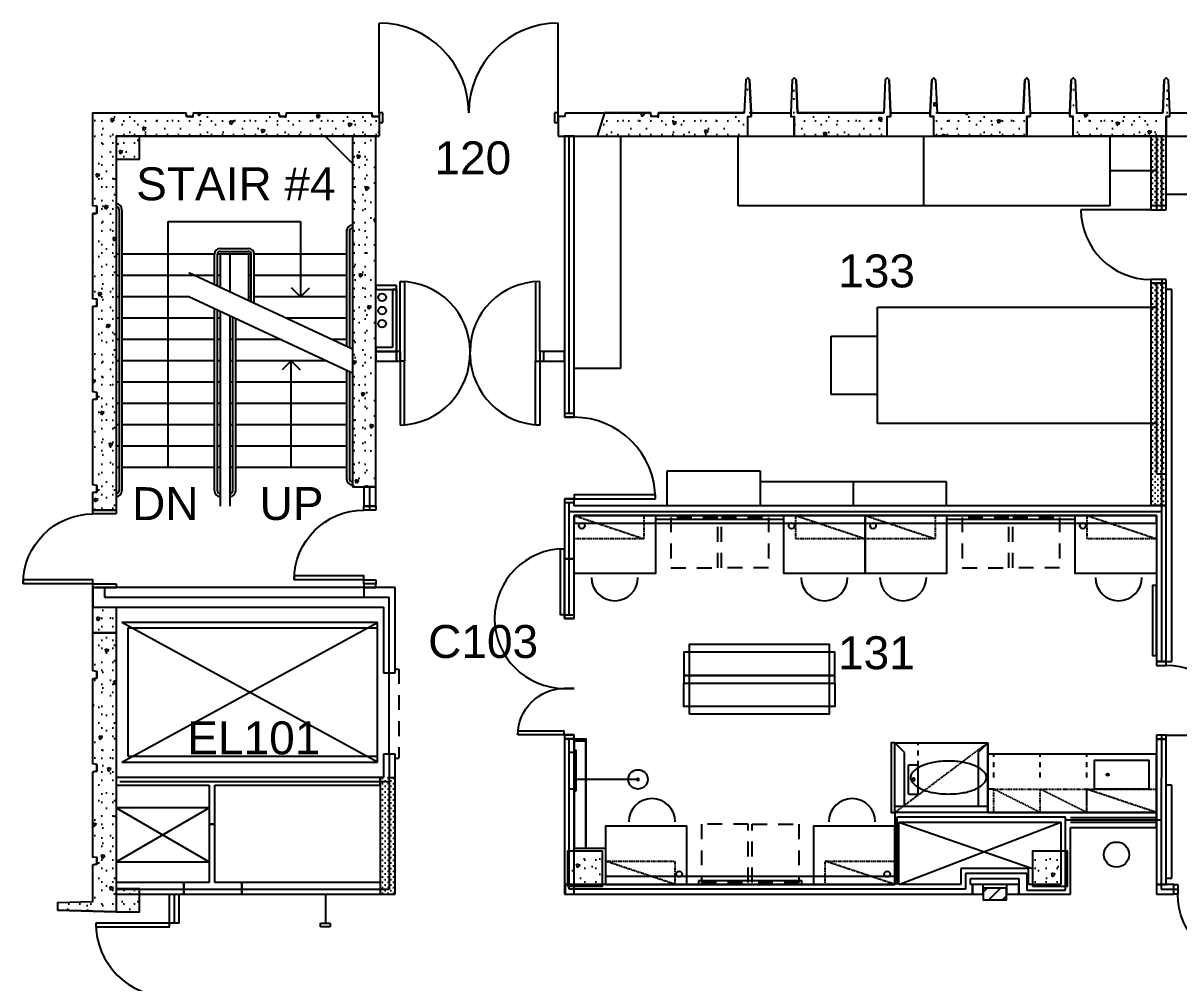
# Model space of a CAD drawing. Header units: inches. Extents: x 266 to 2008, y 299 to 1857.
# Drawn here: x 266 to 862, y 784 to 1279 of the extents above; entities that cross this region are included whole.
import ezdxf

# ---------------------------------------------------------------- set-up
doc = ezdxf.new("R2010")
doc.units = ezdxf.units.IN
doc.header["$MEASUREMENT"] = 0
for name, pattern in [('DASHED2', [13.44, 7.68, -5.76]), ('HIDDEN', [5.333333, 2.666667, -2.666667]), ('PHY_LVL-1$0$CENTER', [1, 0.625, -0.125, 0.125, -0.125]), ('PHY_LVL-1$0$CENTER2', [0.5625, 0.375, -0.0625, 0.0625, -0.0625]), ('PHY_LVL-1$0$CENTER3', [0.28125, 0.1875, -0.03125, 0.03125, -0.03125]), ('PHY_LVL-1$0$PHANTOM2', [0.625, 0.3125, -0.0625, 0.0625, -0.0625, 0.0625, -0.0625]), ('PHY_LVL-1$0$PHANTOM3', [0.31225, 0.156, -0.03125, 0.03125, -0.03125, 0.03125, -0.03125])]:
    doc.linetypes.add(name, pattern=pattern)
for name, color, linetype in [('A-DOOR', 4, 'Continuous'), ('A-EQPM', 4, 'Continuous'), ('A-FLOR-HRAL', 4, 'Continuous'), ('A-FLOR-STRS', 4, 'Continuous'), ('A-PFLR-NOTE', 3, 'Continuous'), ('A-ROOF-OTLN', 6, 'Continuous'), ('A-WALL', 5, 'Continuous'), ('A-WALL-JAMB', 6, 'Continuous'), ('A-WALL-NEW', 7, 'Continuous'), ('A-WALL-PATT', 1, 'Continuous'), ('S-COLS', 6, 'Continuous')]:
    doc.layers.add(name, color=color, linetype=linetype)
doc.styles.get("Standard").update_dxf_attribs({"font": 'ARIAL.TTF'})
doc.linetypes.add('1 HR RATED', pattern='A,0,[2,PS-11.Shx,S=0.091429,R=0,X=0,Y=0],-14.4,0', length=14.4)
doc.linetypes.add('2 HR RATED', pattern='A,0,[1,PS-11.Shx,S=0.091429,R=0,X=0,Y=0],-14.4,0', length=14.4)
pattern_1 = [(45, (0, 0), (-20.8303, 20.8303), [1.84252, -15.16535]), (45, (-4.402, 16.428), (-20.8303, 20.8303), [1.84252, -15.16535]), (105, (0, 0), (28.4547, 7.6244), [1.84252, -15.16535]), (105, (12.026, 12.026), (28.4547, 7.6244), [1.84252, -15.16535]), (165, (1.303, 1.303), (7.6244, 28.4547), [1.84252, -15.16535]), (165, (13.33, 13.33), (7.6244, 28.4547), [1.84252, -15.16535]), (45, (-2.0044, 2.0044), (-4.008794, 4.008794), [0, -5.669291, 0, -8.503937]), (90, (-3e-16, 4.009), (-5.669291, 0), [0, -4.251969, 0, -7.086614])]
pattern_2 = [(45, (0, 0), (-1.4142136, 1.4142136), [0, -2])]

# ---------------------------------------------------------------- blocks, each defined once
blk = doc.blocks.new('D1 Metal_34')
at = {"color": 0, "linetype": 'ByBlock'}
for p, q in [((-18, 0), (-18, -5)), ((-18, -5), (-18, 0)), ((18, 0), (18, -5)), ((18, -5), (18, 0)), ((18, 0), (54, 0))]:
    blk.add_line(p, q, dxfattribs=at)
blk.add_arc((18, 0), 36, 0, 180, dxfattribs=at)
blk = doc.blocks.new('D1 Metal_74')
at = {"color": 0, "linetype": 'ByBlock'}
for p, q in [((12, 0), (12, 24)), ((-12, 0), (-12, -5)), ((-12, -5), (-12, 0)), ((12, 0), (12, -5)), ((12, -5), (12, 0))]:
    blk.add_line(p, q, dxfattribs=at)
blk.add_arc((12, 0), 24, 90, 180, dxfattribs=at)
blk = doc.blocks.new('D1 Metal_35')
at = {"color": 0, "linetype": 'ByBlock'}
for p, q in [((18, 0), (18, 36)), ((-18, 0), (-20, 0)), ((-20, 0), (-20, -5)), ((-18, -5), (-18, 0)), ((20, 0), (18, 0)), ((18, 0), (18, -5)), ((20, -5), (20, 0)), ((-20, -5), (-18, -5)), ((18, -5), (20, -5))]:
    blk.add_line(p, q, dxfattribs=at)
blk.add_arc((18, 0), 36, 90, 180, dxfattribs=at)
blk = doc.blocks.new('D1 Metal_76')
at = {"color": 0, "linetype": 'ByBlock'}
for p, q in [((18, 0), (18, 36)), ((-18, 0), (-20, 0)), ((-20, 0), (-20, -12)), ((-18, -12), (-18, 0)), ((20, 0), (18, 0)), ((18, 0), (18, -12)), ((20, -12), (20, 0)), ((-20, -12), (-18, -12)), ((18, -12), (20, -12))]:
    blk.add_line(p, q, dxfattribs=at)
blk.add_arc((18, 0), 36, 90, 180, dxfattribs=at)
blk = doc.blocks.new('D1 Metal_116')
at = {"color": 0, "linetype": 'ByBlock'}
for p, q in [((18, -5.875), (18, 30.125)), ((-18, -5.875), (-20, -5.875)), ((-20, -5.875), (-20, -12)), ((-18, -12), (-18, -5.875)), ((20, -5.875), (18, -5.875)), ((18, -5.875), (18, -12)), ((20, -12), (20, -5.875)), ((-20, -12), (-18, -12)), ((18, -12), (20, -12))]:
    blk.add_line(p, q, dxfattribs=at)
blk.add_arc((18, -5.875), 36, 90, 180, dxfattribs=at)
blk = doc.blocks.new('D1 Metal_21')
at = {"color": 0, "linetype": 'ByBlock'}
for p, q in [((-18, 0), (-20, 0)), ((-20, 0), (-20, -5)), ((-18, -5), (-18, 0)), ((20, 0), (18, 0)), ((18, 0), (18, -5)), ((18, 0), (54, 0)), ((20, -5), (20, 0)), ((-20, -5), (-18, -5)), ((18, -5), (20, -5))]:
    blk.add_line(p, q, dxfattribs=at)
blk.add_arc((18, 0), 36, 0, 180, dxfattribs=at)
blk = doc.blocks.new('D2 Metal_222')
at = {"color": 0, "linetype": 'ByBlock'}
for p, q in [((-46.25, 0), (-46.25, 46.25)), ((46.25, 0), (46.25, 46.25))]:
    blk.add_line(p, q, dxfattribs=at)
for centre, start, end in [((-46.25, 0), 0, 90), ((46.25, 0), 90, 180)]:
    blk.add_arc(centre, 46.25, start, end, dxfattribs=at)
blk = doc.blocks.new('D2 Metal_50')
at = {"color": 0, "linetype": 'ByBlock'}
for p, q in [((-38, 0), (-38, 38)), ((38, 0), (38, 38))]:
    blk.add_line(p, q, dxfattribs=at)
for centre, start, end in [((-38, 0), 0, 90), ((38, 0), 90, 180)]:
    blk.add_arc(centre, 38, start, end, dxfattribs=at)
blk = doc.blocks.new('D1 Metal_111')
at = {"color": 0, "linetype": 'ByBlock'}
for p, q in [((18, 0), (18, 36)), ((-18, 0), (-20, 0)), ((-20, 0), (-20, -8)), ((-18, -8), (-18, 0)), ((20, 0), (18, 0)), ((18, 0), (18, -8)), ((20, -8), (20, 0)), ((-20, -8), (-18, -8)), ((18, -8), (20, -8))]:
    blk.add_line(p, q, dxfattribs=at)
blk.add_arc((18, 0), 36, 90, 180, dxfattribs=at)
blk = doc.blocks.new('D1 Metal_75')
at = {"color": 0, "linetype": 'ByBlock'}
for p, q in [((21, 0), (21, 42)), ((-21, 0), (-23, 0)), ((-23, 0), (-23, -5)), ((-21, -5), (-21, 0)), ((23, 0), (21, 0)), ((21, 0), (21, -5)), ((23, -5), (23, 0)), ((-23, -5), (-21, -5)), ((21, -5), (23, -5))]:
    blk.add_line(p, q, dxfattribs=at)
blk.add_arc((21, 0), 42, 90, 180, dxfattribs=at)
blk = doc.blocks.new('D2 Metal_335')
at = {"color": 0, "linetype": 'ByBlock'}
for p, q in [((-36, 0), (-36, 36)), ((36, 0), (36, 36)), ((-36, 0), (-38, 0)), ((-38, 0), (-38, -5)), ((-36, -5), (-36, 0)), ((38, 0), (36, 0)), ((36, 0), (36, -5)), ((38, -5), (38, 0)), ((-38, -5), (-36, -5)), ((36, -5), (38, -5))]:
    blk.add_line(p, q, dxfattribs=at)
for centre, start, end in [((-36, 0), 0, 90), ((36, 0), 90, 180)]:
    blk.add_arc(centre, 36, start, end, dxfattribs=at)

msp = doc.modelspace()

# ---------------------------------------------------------------- hatches: boundary and pattern name
at = {"layer": 'A-WALL'}
h = msp.add_hatch(dxfattribs=at)
h.set_pattern_fill('45_', color=256, style=0, pattern_type=2)
h.set_pattern_definition(pattern_2)
h.paths.add_polyline_path([(847.59, 1184.78), (855.59, 1184.78), (855.59, 1220.78), (847.59, 1220.78)], flags=0)
at = {"layer": 'A-WALL-PATT'}
h = msp.add_hatch(dxfattribs=at)
h.set_pattern_fill('LIGHTWEIGHT_CONCRETE', color=256, style=0, pattern_type=2)
h.set_pattern_definition(pattern_1)
h.paths.add_polyline_path([(639.59, 1220.78), (639.59, 1230.78), (641.34, 1230.78), (641.34, 1232.78), (640.59, 1249.78), (639.59, 1250.78), (638.59, 1249.78), (637.84, 1232.78), (593.59, 1232.78), (593.34, 1230.78), (589.84, 1230.78), (589.59, 1232.78), (565.63, 1232.78), (561.94, 1220.78)])
h = msp.add_hatch(dxfattribs=at)
h.set_pattern_fill('LIGHTWEIGHT_CONCRETE', color=256, style=0, pattern_type=2)
h.set_pattern_definition(pattern_1)
h.paths.add_polyline_path([(711.59, 1220.78), (711.59, 1230.78), (713.34, 1230.78), (713.34, 1232.78), (712.59, 1249.78), (711.59, 1250.78), (710.59, 1249.78), (709.84, 1232.78), (665.34, 1232.78), (664.59, 1249.78), (663.59, 1250.78), (662.59, 1249.78), (661.84, 1232.78), (661.84, 1230.78), (663.59, 1230.78), (663.59, 1220.78)])
h = msp.add_hatch(dxfattribs=at)
h.set_pattern_fill('LIGHTWEIGHT_CONCRETE', color=256, style=0, pattern_type=2)
h.set_pattern_definition(pattern_1)
h.paths.add_polyline_path([(781.84, 1232.78), (782.59, 1249.78), (783.59, 1250.78), (784.59, 1249.78), (785.34, 1232.78), (785.34, 1230.78), (783.59, 1230.78), (783.59, 1220.78), (735.59, 1220.78), (735.59, 1230.78), (733.84, 1230.78), (733.84, 1232.78), (734.59, 1249.78), (735.59, 1250.78), (736.59, 1249.78), (737.34, 1232.78)])
h = msp.add_hatch(dxfattribs=at)
h.set_pattern_fill('LIGHTWEIGHT_CONCRETE', color=256, style=0, pattern_type=2)
h.set_pattern_definition(pattern_1)
h.paths.add_polyline_path([(853.84, 1232.78), (854.59, 1249.78), (855.59, 1250.78), (856.59, 1249.78), (857.34, 1232.78), (857.34, 1230.78), (855.59, 1230.78), (855.59, 1220.78), (807.59, 1220.78), (807.59, 1230.78), (805.84, 1230.78), (805.84, 1232.78), (806.59, 1249.78), (807.59, 1250.78), (808.59, 1249.78), (809.34, 1232.78)])
h = msp.add_hatch(dxfattribs=at)
h.set_pattern_fill('LIGHTWEIGHT_CONCRETE', color=256, style=0, pattern_type=2)
h.set_pattern_definition(pattern_1)
h.paths.add_polyline_path([(449.34, 1220.78), (313.59, 1220.78), (313.59, 1027.78), (301.59, 1027.78), (301.59, 1036.78), (303.59, 1037.03), (303.59, 1040.53), (301.59, 1040.78), (301.59, 1084.78), (303.59, 1085.03), (303.59, 1088.53), (301.59, 1088.78), (301.59, 1132.78), (303.59, 1133.03), (303.59, 1136.53), (301.59, 1136.78), (301.59, 1180.78), (303.59, 1181.03), (303.59, 1184.53), (301.59, 1184.78), (301.59, 1232.78), (349.59, 1232.78), (349.84, 1230.78), (353.34, 1230.78), (353.59, 1232.78), (397.59, 1232.78), (397.84, 1230.78), (401.34, 1230.78), (401.59, 1232.78), (445.59, 1232.78), (445.84, 1230.78), (449.34, 1230.78)])
h = msp.add_hatch(dxfattribs=at)
h.set_pattern_fill('LIGHTWEIGHT_CONCRETE', color=256, style=0, pattern_type=2)
h.set_pattern_definition(pattern_1)
h.paths.add_polyline_path([(313.59, 1208.78), (325.59, 1208.78), (325.59, 1220.78), (313.59, 1220.78)], flags=0)
h = msp.add_hatch(dxfattribs=at)
h.set_pattern_fill('LIGHTWEIGHT_CONCRETE', color=256, style=0, pattern_type=2)
h.set_pattern_definition(pattern_1)
h.paths.add_polyline_path([(447.59, 1039.78), (447.59, 1220.78), (435.59, 1220.78), (435.59, 1039.78)], flags=0)
h = msp.add_hatch(dxfattribs=at)
h.set_pattern_fill('45_', color=256, style=0, pattern_type=2)
h.set_pattern_definition(pattern_2)
h.paths.add_polyline_path([(847.59, 1030.26), (855.59, 1030.26), (855.59, 1144.78), (847.59, 1144.78)], flags=0)
h = msp.add_hatch(dxfattribs=at)
h.set_pattern_fill('LIGHTWEIGHT_CONCRETE', color=256, style=0, pattern_type=2)
h.set_pattern_definition(pattern_1)
edge = h.paths.add_edge_path()
edge.add_line((313.59, 964.51), (301.78, 964.51))
edge.add_arc((301.78, 976.51), 12, 269.10232, 270, ccw=False)
edge.add_line((301.59, 964.52), (301.59, 977.78))
edge.add_line((301.59, 977.78), (313.59, 977.78))
edge.add_line((313.59, 977.78), (313.59, 964.51))
h = msp.add_hatch(dxfattribs=at)
h.set_pattern_fill('LIGHTWEIGHT_CONCRETE', color=256, style=0, pattern_type=2)
h.set_pattern_definition(pattern_1)
edge = h.paths.add_edge_path()
edge.add_line((301.59, 892.78), (303.59, 893.03))
edge.add_line((303.59, 893.03), (303.59, 896.53))
edge.add_line((303.59, 896.53), (301.59, 896.78))
edge.add_line((301.59, 896.78), (301.59, 940.78))
edge.add_line((301.59, 940.78), (303.59, 941.03))
edge.add_line((303.59, 941.03), (303.59, 944.53))
edge.add_line((303.59, 944.53), (301.59, 944.78))
edge.add_line((301.59, 944.78), (301.59, 964.52))
edge.add_arc((301.78, 976.51), 12, 269.10232, 270)
edge.add_line((301.78, 964.51), (313.59, 964.51))
edge.add_line((313.59, 964.51), (313.59, 820.44))
edge.add_line((313.59, 820.44), (283.59, 821.28))
edge.add_line((283.59, 821.28), (283.59, 825.28))
edge.add_line((283.59, 825.28), (301.59, 825.78))
edge.add_line((301.59, 825.78), (301.59, 844.78))
edge.add_line((301.59, 844.78), (303.59, 845.03))
edge.add_line((303.59, 845.03), (303.59, 848.53))
edge.add_line((303.59, 848.53), (301.59, 848.78))
edge.add_line((301.59, 848.78), (301.59, 892.78))
h = msp.add_hatch(dxfattribs=at)
h.set_pattern_fill('45_', color=256, style=0, pattern_type=2)
h.set_pattern_definition(pattern_2)
h.paths.add_polyline_path([(449.84, 889.78), (457.59, 889.78), (449.84, 882.85)], flags=0)
h = msp.add_hatch(dxfattribs=at)
h.set_pattern_fill('45_', color=256, style=0, pattern_type=2)
h.set_pattern_definition(pattern_2)
h.paths.add_polyline_path([(449.84, 889.78), (449.84, 835.65), (457.59, 829.65), (457.59, 889.78)], flags=0)
h = msp.add_hatch(dxfattribs=at)
h.set_pattern_fill('LIGHTWEIGHT_CONCRETE', color=256, style=0, pattern_type=2)
h.set_pattern_definition(pattern_1)
h.paths.add_polyline_path([(546.59, 833.78), (564.59, 833.78), (564.59, 851.78), (546.59, 851.78)], flags=0)
h = msp.add_hatch(dxfattribs=at)
h.set_pattern_fill('LIGHTWEIGHT_CONCRETE', color=256, style=0, pattern_type=2)
h.set_pattern_definition(pattern_1)
h.paths.add_polyline_path([(786.59, 833.78), (804.59, 833.78), (804.59, 851.78), (786.59, 851.78)], flags=0)
h = msp.add_hatch(dxfattribs=at)
h.set_pattern_fill('45_', color=256, style=0, pattern_type=2)
h.set_pattern_definition(pattern_2)
h.paths.add_polyline_path([(449.84, 835.65), (457.59, 829.65), (449.84, 829.65)], flags=0)
h = msp.add_hatch(dxfattribs=at)
h.set_pattern_fill('LIGHTWEIGHT_CONCRETE', color=256, style=0, pattern_type=2)
h.set_pattern_definition(pattern_1)
h.paths.add_polyline_path([(313.59, 820.44), (325.59, 820.44), (325.59, 832.44), (313.59, 832.44)], flags=0)
h = msp.add_hatch(dxfattribs=at)
h.set_pattern_fill('COMMON_BRICK', color=256, style=0, pattern_type=2)
h.set_pattern_definition([(45, (0, 0), (-3.474288, 3.474288), [])])
h.paths.add_polyline_path([(761.19, 832.65), (761.19, 826.65), (773.19, 826.65), (773.19, 832.65)])

# ---------------------------------------------------------------- linework, layer by layer
at = {"linetype": 'Continuous'}
for p, q in [((448.58, 897.78), (316.59, 969.78)), ((316.59, 897.78), (448.58, 969.78))]:
    msp.add_line(p, q, dxfattribs=at)
at = {"layer": 'A-DOOR', "linetype": 'Continuous'}
for p, q in [((460.28, 1109.65), (460.28, 1071.65)), ((532.28, 1109.65), (532.28, 1071.65))]:
    msp.add_line(p, q, dxfattribs=at)
for points in [[(460.28, 1145.65), (462.53, 1145.58), (462.53, 1104.7), (460.53, 1104.65)], [(532.28, 1145.65), (530.02, 1145.58), (530.02, 1104.7), (532.02, 1104.65)], [(460.28, 1071.65), (462.53, 1071.71), (462.53, 1104.61), (460.53, 1104.65)], [(532.28, 1071.65), (530.02, 1071.71), (530.02, 1104.61), (532.02, 1104.65)], [(591.96, 1033.65), (591.92, 1035.65), (549.96, 1035.65), (549.96, 1033.65)], [(544.96, 973.78), (542.96, 973.78), (542.96, 1007.78), (544.96, 1007.78)], [(301.53, 989.78), (301.53, 991.78), (265.59, 991.78), (265.59, 989.78)], [(441.41, 991.78), (441.41, 993.78), (405.46, 993.78), (405.46, 991.78)], [(544.91, 911.78), (544.91, 913.78), (520.96, 913.78), (520.96, 911.78)], [(303.09, 814.72), (303.09, 812.72), (341.09, 812.72), (341.09, 814.72)]]:
    msp.add_lwpolyline(points, dxfattribs=at)
for centre, start, end in [((459.28, 1108.65), 271.54816, 1.54816), ((533.28, 1108.65), 181.54816, 268.45184)]:
    msp.add_arc(centre, 37.01, start, end, dxfattribs=at)
at = {"layer": 'A-EQPM', "linetype": 'Continuous'}
for p, q in [((573.96, 1220.78), (573.96, 1100.78)), ((634.59, 1184.78), (634.59, 1220.78)), ((730.59, 1184.78), (730.59, 1220.78)), ((826.59, 1220.78), (826.59, 1184.78)), ((850.59, 1202.78), (826.59, 1202.78)), ((855.59, 1190.78), (1095.59, 1190.78)), ((826.59, 1184.78), (634.59, 1184.78)), ((858.59, 1141.65), (855.59, 1141.65)), ((858.59, 949.65), (858.59, 1141.65)), ((706.59, 1072.43), (706.59, 1132.43)), ((706.59, 1132.43), (850.59, 1132.43)), ((682.59, 1087.43), (682.59, 1117.43)), ((682.59, 1117.43), (706.59, 1117.43)), ((573.96, 1100.78), (549.96, 1100.78)), ((706.59, 1087.43), (682.59, 1087.43)), ((850.59, 1072.43), (706.59, 1072.43)), ((598.03, 1030.01), (598.03, 1048.01)), ((598.03, 1048.01), (646.03, 1048.01)), ((646.03, 1048.01), (646.03, 1030.01)), ((646.03, 1042.52), (742.03, 1042.52)), ((694.03, 1042.52), (694.03, 1030.01)), ((742.03, 1042.52), (742.03, 1030.01)), ((550.07, 1021.01), (850.59, 1021.01)), ((448.58, 969.78), (316.59, 969.78)), ((448.58, 966.78), (319.59, 966.78)), ((319.59, 966.78), (319.59, 900.78)), ((448.58, 897.78), (448.58, 969.78)), ((855.59, 949.65), (858.59, 949.65)), ((549.96, 908.57), (549.96, 853.4)), ((555.96, 908.57), (549.96, 908.57)), ((555.96, 853.4), (555.96, 908.57)), ((715.59, 907.78), (739.59, 907.78)), ((720.59, 902.78), (715.59, 907.78)), ((715.59, 871.78), (715.59, 907.78)), ((739.59, 907.78), (763.59, 907.78)), ((763.59, 907.78), (758.59, 902.78)), ((763.59, 907.78), (763.59, 871.78)), ((763.59, 871.78), (763.59, 907.78)), ((720.59, 874.78), (720.59, 902.78)), ((758.59, 902.78), (758.59, 874.78)), ((316.59, 897.78), (448.58, 897.78)), ((319.59, 900.78), (448.58, 900.78)), ((722.59, 896.28), (727.59, 896.28)), ((722.59, 881.28), (722.59, 896.28)), ((727.59, 881.28), (727.59, 896.28)), ((582.96, 888.83), (549.96, 888.83)), ((766.59, 883.78), (763.59, 883.78)), ((858.59, 885.88), (855.59, 885.88)), ((858.59, 837.88), (858.59, 885.88)), ((722.59, 881.28), (727.59, 881.28)), ((739.59, 874.78), (715.59, 874.78)), ((763.59, 874.78), (739.59, 874.78)), ((549.96, 853.4), (555.96, 853.4)), ((715.59, 838.65), (566.21, 838.65)), ((566.21, 838.65), (566.21, 834.65)), ((715.59, 834.65), (715.59, 838.65)), ((855.59, 837.88), (858.59, 837.88)), ((566.21, 834.65), (715.59, 834.65))]:
    msp.add_line(p, q, dxfattribs=at)
at = {"layer": 'A-EQPM', "linetype": 'PHY_LVL-1$0$CENTER2'}
for p, q in [((549.96, 1025.01), (585.96, 1013.01)), ((664.28, 1025.01), (700.28, 1013.01)), ((700.28, 1025.01), (736.28, 1013.01)), ((814.59, 1025.01), (850.59, 1013.01)), ((850.59, 871.78), (814.59, 883.78)), ((602.21, 834.65), (566.21, 846.65)), ((715.59, 834.65), (679.59, 846.65))]:
    msp.add_line(p, q, dxfattribs=at)
at = {"layer": 'A-EQPM', "linetype": 'PHY_LVL-1$0$PHANTOM2'}
for p, q in [((585.96, 1025.01), (585.96, 1013.01)), ((664.28, 1025.01), (664.28, 1013.01)), ((700.28, 1025.01), (700.28, 1013.01)), ((700.28, 1025.01), (700.28, 1013.01)), ((736.28, 1025.01), (736.28, 1013.01)), ((814.59, 1025.01), (814.59, 1013.01)), ((585.96, 1013.01), (549.96, 1013.01)), ((700.28, 1013.01), (664.28, 1013.01)), ((736.28, 1013.01), (700.28, 1013.01)), ((850.59, 1013.01), (814.59, 1013.01)), ((814.59, 871.78), (814.59, 883.78)), ((814.59, 883.78), (850.59, 883.78)), ((566.21, 846.65), (602.21, 846.65)), ((602.21, 834.65), (602.21, 846.65)), ((679.59, 834.65), (679.59, 846.65)), ((679.59, 846.65), (715.59, 846.65))]:
    msp.add_line(p, q, dxfattribs=at)
at = {"layer": 'A-EQPM', "linetype": 'PHY_LVL-1$0$CENTER'}
msp.add_line((763.59, 907.78), (715.59, 871.78), dxfattribs=at)
at = {"layer": 'A-EQPM', "linetype": 'HIDDEN'}
for p, q in [((727.59, 895.78), (727.59, 907.78)), ((763.59, 895.78), (763.59, 907.78)), ((766.59, 889.78), (766.59, 901.78)), ((790.59, 889.78), (790.59, 901.78)), ((790.59, 889.78), (790.59, 901.78)), ((814.59, 889.78), (814.59, 901.78)), ((814.59, 889.78), (814.59, 901.78))]:
    msp.add_line(p, q, dxfattribs=at)
at = {"layer": 'A-EQPM', "linetype": 'PHY_LVL-1$0$CENTER3'}
for p, q in [((790.59, 871.78), (766.59, 883.78)), ((814.59, 871.78), (790.59, 883.78))]:
    msp.add_line(p, q, dxfattribs=at)
at = {"layer": 'A-EQPM', "linetype": 'PHY_LVL-1$0$PHANTOM3'}
for p, q in [((766.59, 871.78), (766.59, 883.78)), ((766.59, 883.78), (790.59, 883.78)), ((790.59, 871.78), (790.59, 883.78)), ((790.59, 871.78), (790.59, 883.78)), ((790.59, 883.78), (814.59, 883.78)), ((814.59, 871.78), (814.59, 883.78))]:
    msp.add_line(p, q, dxfattribs=at)
at = {"layer": 'A-EQPM', "linetype": 'Continuous'}
for points in [[(549.96, 1025.01), (591.96, 1025.01), (591.96, 995.01), (549.96, 995.01)], [(591.96, 1025.01), (591.96, 1023.13), (658.28, 1023.13), (658.28, 1025.01)], [(658.28, 1025.01), (700.28, 1025.01), (700.28, 995.01), (658.28, 995.01)], [(700.28, 1025.01), (742.28, 1025.01), (742.28, 995.01), (700.28, 995.01)], [(742.28, 1025.01), (742.28, 1023.13), (808.59, 1023.13), (808.59, 1025.01)], [(808.59, 1025.01), (850.59, 1025.01), (850.59, 995.01), (808.59, 995.01)], [(850.59, 952.81), (850.59, 988.81), (848.59, 988.81), (848.59, 952.81)], [(606.59, 942.52), (684.59, 942.52), (684.59, 954.52), (606.59, 954.52)], [(609.59, 922.52), (609.59, 958.52), (681.59, 958.52), (681.59, 922.52)], [(606.59, 938.52), (684.59, 938.52), (684.59, 942.52), (606.59, 942.52)], [(606.59, 938.52), (684.59, 938.52), (684.59, 926.52), (606.59, 926.52)], [(715.59, 871.78), (715.59, 907.78), (713.59, 907.78), (713.59, 871.78)], [(549.96, 883.83), (547.46, 883.83), (547.46, 902.83), (549.96, 902.83)], [(550.96, 882.83), (549.96, 882.83), (549.96, 903.83), (550.96, 903.83)], [(763.59, 871.78), (850.59, 871.78), (850.59, 901.78), (763.59, 901.78)], [(846.59, 883.78), (818.59, 883.78), (818.59, 898.78), (846.59, 898.78)], [(566.21, 834.65), (608.21, 834.65), (608.21, 864.65), (566.21, 864.65)], [(673.59, 834.65), (715.59, 834.65), (715.59, 864.65), (673.59, 864.65)], [(614.21, 836.53), (614.21, 834.65), (667.59, 834.65), (667.59, 836.53)]]:
    msp.add_lwpolyline(points, close=True, dxfattribs=at)
at = {"layer": 'A-EQPM', "linetype": 'DASHED2'}
for points in [[(624.12, 1024.01), (599.96, 1024.01), (599.96, 998.01), (624.12, 998.01)], [(626.12, 1024.01), (650.28, 1024.01), (650.28, 998.01), (626.12, 998.01)], [(774.43, 1024.01), (750.28, 1024.01), (750.28, 998.01), (774.43, 998.01)], [(776.43, 1024.01), (800.59, 1024.01), (800.59, 998.01), (776.43, 998.01)], [(639.9, 865.65), (615.74, 865.65), (615.74, 835.65), (639.9, 835.65)], [(641.9, 865.65), (666.06, 865.65), (666.06, 835.65), (641.9, 835.65)]]:
    msp.add_lwpolyline(points, close=True, dxfattribs=at)
at = {"layer": 'A-EQPM', "linetype": 'Continuous'}
msp.add_lwpolyline([(549.96, 909.78), (555.96, 909.78), (555.96, 853.4)], dxfattribs=at)
for points in [[(743.26, 898.26, 0.044472), (735.31, 897.55, 0.057938), (729.43, 895.78, 0.100127), (724.82, 892.56, 0.19293), (723.7, 889.78, 0.19293), (724.82, 887, 0.100127), (729.43, 883.78, 0.057938), (735.31, 882, 0.044472), (743.26, 881.29, 0.044472), (751.22, 882, 0.057938), (757.1, 883.78, 0.100127), (761.71, 887, 0.19293), (762.83, 889.78, 0.19293), (761.71, 892.56, 0.100127), (757.1, 895.78, 0.057938), (751.22, 897.55, 0.044472)], [(582.46, 888.83, 1), (583.46, 888.83, 1)], [(725.09, 888.03, 1), (725.09, 889.53, 1)], [(825.32, 890.65, -1), (825.32, 891.9, -1)]]:
    msp.add_lwpolyline(points, format="xyb", close=True, dxfattribs=at)
for centre, radius in [((553.96, 1019.68), 1.5), ((662.28, 1019.68), 1.5), ((704.28, 1019.68), 1.5), ((812.59, 1019.68), 1.5), ((582.96, 888.83), 5), ((829.96, 850.03), 6.5), ((604.21, 839.98), 1.5), ((711.59, 839.98), 1.5)]:
    msp.add_circle(centre, radius, dxfattribs=at)
for centre, start, end in [((570.96, 993.01), 180, 0), ((679.15, 993.01), 180, 0), ((719.86, 993.01), 180, 0), ((831.06, 993.01), 180, 0), ((590.19, 866.92), 0, 180), ((693.47, 866.92), 0, 180)]:
    msp.add_arc(centre, 12, start, end, dxfattribs=at)
at = {"layer": 'A-FLOR-HRAL', "linetype": 'Continuous'}
for p, q in [((315.1, 1182.78), (315.1, 1037.78)), ((316.6, 1182.78), (316.6, 1037.78)), ((432.58, 1171.78), (432.58, 1112.42)), ((434.08, 1171.78), (434.08, 1111.72)), ((364.34, 1144.24), (364.34, 1159.78)), ((365.84, 1143.54), (365.84, 1159.78)), ((367.34, 1162.78), (381.84, 1162.78)), ((367.34, 1161.28), (381.84, 1161.28)), ((383.34, 1135.38), (383.34, 1159.78)), ((384.84, 1134.68), (384.84, 1159.78)), ((364.34, 1037.78), (364.34, 1131.75)), ((365.84, 1037.78), (365.84, 1131.05)), ((373.84, 1037.78), (373.84, 1127.32)), ((375.34, 1037.78), (375.34, 1126.62)), ((432.58, 1099.93), (432.58, 1043.78)), ((434.08, 1099.23), (434.08, 1043.78))]:
    msp.add_line(p, q, dxfattribs=at)
for centre, radius, start, end in [((313.59, 1182.78), 3, 0, 90), ((313.59, 1182.78), 1.5, 0, 90), ((435.59, 1171.78), 3, 90, 180), ((435.59, 1171.78), 1.5, 90, 180), ((367.34, 1159.78), 3, 90, 180), ((367.34, 1159.78), 1.5, 90, 180), ((381.84, 1159.78), 3, 0, 90), ((381.84, 1159.78), 1.5, 0, 90), ((435.59, 1043.78), 3, 180, 270), ((435.59, 1043.78), 1.5, 180, 270), ((313.6, 1037.78), 3, 270, 0), ((313.6, 1037.78), 1.5, 270, 0), ((367.34, 1037.78), 3, 180, 270), ((367.34, 1037.78), 1.5, 180, 270), ((372.34, 1037.78), 3, 270, 0), ((372.34, 1037.78), 1.5, 270, 0)]:
    msp.add_arc(centre, radius, start, end, dxfattribs=at)
at = {"layer": 'A-FLOR-STRS', "linetype": 'Continuous'}
for p, q in [((315.1, 1159.78), (313.59, 1159.78)), ((364.34, 1159.78), (316.6, 1159.78)), ((383.34, 1159.78), (365.84, 1159.78)), ((367.34, 1159.78), (367.34, 1142.84)), ((372.34, 1159.78), (372.34, 1140.51)), ((381.84, 1159.78), (381.84, 1136.08)), ((432.58, 1159.78), (384.84, 1159.78)), ((315.1, 1148.78), (313.59, 1148.78)), ((364.34, 1148.78), (316.6, 1148.78)), ((351.09, 1150.41), (435.93, 1110.85)), ((367.34, 1148.78), (365.84, 1148.78)), ((383.34, 1148.78), (381.84, 1148.78)), ((432.58, 1148.78), (384.84, 1148.78)), ((315.1, 1137.78), (313.59, 1137.78)), ((351.41, 1137.78), (316.6, 1137.78)), ((351.09, 1137.93), (435.93, 1098.37)), ((383.34, 1137.78), (381.84, 1137.78)), ((432.58, 1137.78), (384.84, 1137.78)), ((367.34, 1130.35), (367.34, 1029.78)), ((372.34, 1128.02), (372.34, 1029.78)), ((315.1, 1126.78), (313.59, 1126.78)), ((364.34, 1126.78), (316.6, 1126.78)), ((367.34, 1126.78), (365.84, 1126.78)), ((432.58, 1126.78), (401.78, 1126.78)), ((315.1, 1115.78), (313.59, 1115.78)), ((364.34, 1115.78), (316.6, 1115.78)), ((367.34, 1115.78), (365.84, 1115.78)), ((373.84, 1115.78), (372.34, 1115.78)), ((398.59, 1115.78), (375.34, 1115.78)), ((432.58, 1115.78), (425.37, 1115.78)), ((315.1, 1104.78), (313.59, 1104.78)), ((364.34, 1104.78), (316.6, 1104.78)), ((367.34, 1104.78), (365.84, 1104.78)), ((373.84, 1104.78), (372.34, 1104.78)), ((422.18, 1104.78), (375.34, 1104.78)), ((315.1, 1093.78), (313.59, 1093.78)), ((364.34, 1093.78), (316.6, 1093.78)), ((367.34, 1093.78), (365.84, 1093.78)), ((373.84, 1093.78), (372.34, 1093.78)), ((432.58, 1093.78), (375.34, 1093.78)), ((315.1, 1082.78), (313.59, 1082.78)), ((364.34, 1082.78), (316.6, 1082.78)), ((367.34, 1082.78), (365.84, 1082.78)), ((373.84, 1082.78), (372.34, 1082.78)), ((432.58, 1082.78), (375.34, 1082.78)), ((315.1, 1071.78), (313.59, 1071.78)), ((364.34, 1071.78), (316.6, 1071.78)), ((367.34, 1071.78), (365.84, 1071.78)), ((373.84, 1071.78), (372.34, 1071.78)), ((432.58, 1071.78), (375.34, 1071.78)), ((315.1, 1060.78), (313.59, 1060.78)), ((364.34, 1060.78), (316.6, 1060.78)), ((367.34, 1060.78), (365.84, 1060.78)), ((373.84, 1060.78), (372.34, 1060.78)), ((432.58, 1060.78), (375.34, 1060.78)), ((315.1, 1049.78), (313.59, 1049.78)), ((364.34, 1049.78), (316.6, 1049.78)), ((367.34, 1049.78), (365.84, 1049.78)), ((373.84, 1049.78), (372.34, 1049.78)), ((432.58, 1049.78), (375.34, 1049.78))]:
    msp.add_line(p, q, dxfattribs=at)
at = {"layer": 'A-PFLR-NOTE'}
for p, q in [((340.47, 1176.61), (408.71, 1176.61)), ((340.47, 1049.78), (340.47, 1176.61)), ((408.71, 1176.61), (408.71, 1137.78)), ((408.71, 1137.78), (404.04, 1142.44)), ((408.71, 1137.78), (413.38, 1142.44)), ((403.96, 1104.78), (399.29, 1100.11)), ((403.96, 1049.78), (403.96, 1104.78)), ((403.96, 1104.78), (408.63, 1100.11))]:
    msp.add_line(p, q, dxfattribs=at)
at = {"layer": 'A-ROOF-OTLN', "linetype": 'DASHED2'}
for p, q in [((457.59, 945.78), (459.59, 945.78)), ((459.59, 945.78), (459.59, 899.78)), ((457.59, 899.78), (459.59, 899.78))]:
    msp.add_line(p, q, dxfattribs=at)
at = {"layer": 'A-WALL', "linetype": 'Continuous'}
for p, q in [((638.59, 1249.78), (637.84, 1232.78)), ((639.59, 1250.78), (638.59, 1249.78)), ((639.59, 1250.78), (640.59, 1249.78)), ((640.59, 1249.78), (641.34, 1232.78)), ((662.59, 1249.78), (661.84, 1232.78)), ((663.59, 1250.78), (662.59, 1249.78)), ((663.59, 1250.78), (664.59, 1249.78)), ((664.59, 1249.78), (665.34, 1232.78)), ((710.59, 1249.78), (709.84, 1232.78)), ((711.59, 1250.78), (710.59, 1249.78)), ((711.59, 1250.78), (712.59, 1249.78)), ((712.59, 1249.78), (713.34, 1232.78)), ((734.59, 1249.78), (733.84, 1232.78)), ((735.59, 1250.78), (734.59, 1249.78)), ((735.59, 1250.78), (736.59, 1249.78)), ((736.59, 1249.78), (737.34, 1232.78)), ((782.59, 1249.78), (781.84, 1232.78)), ((783.59, 1250.78), (782.59, 1249.78)), ((783.59, 1250.78), (784.59, 1249.78)), ((784.59, 1249.78), (785.34, 1232.78)), ((806.59, 1249.78), (805.84, 1232.78)), ((807.59, 1250.78), (806.59, 1249.78)), ((807.59, 1250.78), (808.59, 1249.78)), ((808.59, 1249.78), (809.34, 1232.78)), ((854.59, 1249.78), (853.84, 1232.78)), ((855.59, 1250.78), (854.59, 1249.78)), ((855.59, 1250.78), (856.59, 1249.78)), ((856.59, 1249.78), (857.34, 1232.78)), ((301.59, 1232.78), (349.59, 1232.78)), ((301.59, 1184.78), (301.59, 1232.78)), ((349.84, 1230.78), (349.59, 1232.78)), ((353.34, 1230.78), (349.84, 1230.78)), ((353.34, 1230.78), (353.59, 1232.78)), ((353.59, 1232.78), (397.59, 1232.78)), ((397.84, 1230.78), (397.59, 1232.78)), ((401.34, 1230.78), (397.84, 1230.78)), ((401.34, 1230.78), (401.59, 1232.78)), ((401.59, 1232.78), (445.59, 1232.78)), ((445.84, 1230.78), (445.59, 1232.78)), ((449.34, 1230.78), (445.84, 1230.78)), ((451.34, 1232.78), (449.34, 1232.78)), ((449.34, 1232.78), (449.34, 1227.78)), ((449.34, 1232.78), (449.34, 1227.78)), ((449.34, 1230.78), (449.34, 1220.78)), ((451.34, 1227.78), (451.34, 1232.78)), ((541.84, 1232.78), (539.84, 1232.78)), ((539.84, 1232.78), (539.84, 1227.78)), ((541.84, 1227.78), (541.84, 1232.78)), ((541.84, 1227.78), (541.84, 1232.78)), ((545.34, 1230.78), (541.84, 1230.78)), ((541.84, 1230.78), (541.84, 1220.78)), ((545.34, 1230.78), (545.59, 1232.78)), ((545.59, 1232.78), (589.59, 1232.78)), ((589.84, 1230.78), (589.59, 1232.78)), ((593.34, 1230.78), (589.84, 1230.78)), ((593.34, 1230.78), (593.59, 1232.78)), ((593.34, 1232.78), (637.84, 1232.78)), ((639.59, 1230.78), (641.34, 1230.78)), ((639.59, 1220.78), (639.59, 1230.78)), ((641.34, 1232.78), (641.34, 1230.78)), ((641.34, 1232.78), (661.84, 1232.78)), ((661.84, 1232.78), (661.84, 1230.78)), ((661.84, 1230.78), (663.59, 1230.78)), ((663.59, 1220.78), (663.59, 1230.78)), ((665.34, 1232.78), (709.84, 1232.78)), ((711.59, 1230.78), (713.34, 1230.78)), ((711.59, 1220.78), (711.59, 1230.78)), ((713.34, 1232.78), (713.34, 1230.78)), ((713.34, 1232.78), (733.84, 1232.78)), ((733.84, 1232.78), (733.84, 1230.78)), ((733.84, 1230.78), (735.59, 1230.78)), ((735.59, 1220.78), (735.59, 1230.78)), ((737.34, 1232.78), (781.84, 1232.78)), ((783.59, 1230.78), (785.34, 1230.78)), ((783.59, 1220.78), (783.59, 1230.78)), ((785.34, 1232.78), (785.34, 1230.78)), ((785.34, 1232.78), (805.84, 1232.78)), ((805.84, 1232.78), (805.84, 1230.78)), ((805.84, 1230.78), (807.59, 1230.78)), ((807.59, 1220.78), (807.59, 1230.78)), ((809.34, 1232.78), (853.84, 1232.78)), ((855.59, 1230.78), (857.34, 1230.78)), ((855.59, 1220.78), (855.59, 1230.78)), ((857.34, 1232.78), (857.34, 1230.78)), ((857.34, 1232.78), (877.84, 1232.78)), ((449.34, 1227.78), (451.34, 1227.78)), ((539.84, 1227.78), (541.84, 1227.78)), ((313.59, 1220.78), (449.34, 1220.78)), ((313.59, 1220.78), (313.59, 1027.78)), ((435.59, 1206.64), (421.45, 1220.78)), ((447.59, 1220.78), (435.59, 1220.78)), ((435.59, 1220.78), (435.59, 1039.78)), ((447.59, 1039.78), (447.59, 1220.78)), ((541.84, 1220.78), (639.59, 1220.78)), ((544.96, 1220.78), (544.96, 1075.65)), ((549.96, 1220.78), (544.96, 1220.78)), ((549.96, 1075.65), (549.96, 1220.78)), ((639.59, 1220.78), (663.59, 1220.78)), ((663.59, 1220.78), (711.59, 1220.78)), ((711.59, 1220.78), (735.59, 1220.78)), ((735.59, 1220.78), (783.59, 1220.78)), ((783.59, 1220.78), (807.59, 1220.78)), ((807.59, 1220.78), (855.59, 1220.78)), ((850.59, 1220.78), (847.59, 1220.78)), ((847.59, 1220.78), (847.59, 1184.78)), ((855.59, 1220.78), (879.59, 1220.78)), ((855.59, 1184.78), (855.59, 1220.78)), ((855.59, 1182.78), (855.59, 1220.78)), ((303.59, 1184.53), (301.59, 1184.78)), ((303.59, 1184.53), (303.59, 1181.03)), ((855.59, 1184.78), (847.59, 1184.78)), ((850.59, 1182.78), (855.59, 1182.78)), ((303.59, 1181.03), (301.59, 1180.78)), ((301.59, 1136.78), (301.59, 1180.78)), ((458.28, 1143.65), (447.59, 1143.65)), ((447.59, 1143.65), (447.59, 1141.65)), ((447.59, 1141.65), (458.28, 1141.65)), ((456.28, 1141.65), (456.28, 1111.65)), ((458.28, 1141.65), (456.28, 1141.65)), ((458.28, 1141.65), (458.28, 1143.65)), ((458.28, 1109.65), (458.28, 1141.65)), ((458.28, 1141.65), (458.28, 1108.65)), ((855.59, 1144.78), (847.59, 1144.78)), ((847.59, 1144.78), (847.59, 1030.26)), ((855.59, 1144.78), (850.59, 1144.78)), ((855.59, 1030.26), (855.59, 1144.78)), ((855.59, 1046.41), (855.59, 1144.78)), ((303.59, 1136.53), (301.59, 1136.78)), ((303.59, 1136.53), (303.59, 1133.03)), ((303.59, 1133.03), (301.59, 1132.78)), ((301.59, 1088.78), (301.59, 1132.78)), ((456.28, 1111.65), (447.59, 1111.65)), ((447.59, 1111.65), (447.59, 1109.65)), ((447.59, 1109.65), (458.28, 1109.65)), ((458.28, 1109.65), (447.59, 1109.65)), ((447.59, 1109.65), (447.59, 1104.65)), ((458.28, 1104.65), (458.28, 1109.65)), ((534.28, 1104.65), (534.28, 1109.65)), ((544.96, 1109.65), (534.28, 1109.65)), ((544.96, 1104.65), (544.96, 1109.65)), ((447.59, 1104.65), (458.28, 1104.65)), ((534.28, 1104.65), (544.96, 1104.65)), ((303.59, 1088.53), (301.59, 1088.78)), ((303.59, 1088.53), (303.59, 1085.03)), ((303.59, 1085.03), (301.59, 1084.78)), ((301.59, 1040.78), (301.59, 1084.78)), ((549.96, 1075.65), (544.96, 1075.65)), ((544.96, 1075.65), (549.96, 1075.65)), ((850.59, 1046.41), (855.59, 1046.41)), ((303.59, 1040.53), (301.59, 1040.78)), ((303.59, 1040.53), (303.59, 1037.03)), ((435.59, 1039.78), (447.59, 1039.78)), ((447.59, 1039.78), (441.46, 1039.78)), ((441.46, 1039.78), (441.46, 1029.78)), ((447.59, 1029.78), (447.59, 1039.78)), ((303.59, 1037.03), (301.59, 1036.78)), ((301.59, 1027.78), (301.59, 1036.78)), ((544.96, 1033.65), (544.96, 1002.65)), ((549.96, 1033.65), (544.96, 1033.65)), ((544.96, 1033.65), (549.96, 1033.65)), ((549.96, 1030.01), (549.96, 1033.65)), ((313.59, 1027.78), (301.59, 1027.78)), ((447.59, 1029.78), (441.46, 1029.78)), ((855.59, 1030.01), (549.96, 1030.01)), ((847.59, 1030.26), (855.59, 1030.26)), ((855.59, 949.65), (855.59, 1030.01)), ((549.96, 1025.01), (850.59, 1025.01)), ((549.96, 1002.65), (549.96, 1025.01)), ((850.59, 1025.01), (550.07, 1025.01)), ((550.07, 1025.01), (550.07, 1021.01)), ((850.59, 1025.01), (850.59, 949.65)), ((850.59, 1021.01), (850.59, 1025.01)), ((549.96, 1002.65), (544.96, 1002.65)), ((544.96, 1002.65), (544.96, 973.78)), ((544.96, 1002.65), (549.96, 1002.65)), ((549.96, 973.78), (549.96, 1002.65)), ((301.59, 944.78), (301.59, 987.78)), ((457.59, 987.78), (301.59, 987.78)), ((301.59, 987.78), (301.59, 977.78)), ((441.46, 989.78), (441.46, 987.78)), ((447.59, 987.78), (447.59, 989.78)), ((457.59, 943.78), (457.59, 987.78)), ((301.59, 977.78), (451.59, 977.78)), ((313.59, 977.78), (313.59, 820.44)), ((451.59, 977.78), (451.59, 943.78)), ((855.59, 949.65), (850.59, 949.65)), ((850.59, 949.65), (855.59, 949.65)), ((303.59, 944.53), (301.59, 944.78)), ((303.59, 944.53), (303.59, 941.03)), ((451.59, 943.78), (457.59, 943.78)), ((303.59, 941.03), (301.59, 940.78)), ((301.59, 896.78), (301.59, 940.78)), ((544.96, 909.78), (544.96, 829.65)), ((549.96, 909.78), (544.96, 909.78)), ((549.96, 829.65), (549.96, 909.78)), ((850.59, 909.65), (855.59, 909.65)), ((855.59, 909.65), (850.59, 909.65)), ((850.59, 909.65), (850.59, 834.65)), ((855.59, 834.65), (855.59, 909.65)), ((451.59, 901.78), (451.59, 889.78)), ((457.59, 901.78), (451.59, 901.78)), ((457.59, 889.78), (457.59, 901.78)), ((303.59, 896.53), (301.59, 896.78)), ((303.59, 896.53), (303.59, 893.03)), ((303.59, 893.03), (301.59, 892.78)), ((301.59, 848.78), (301.59, 892.78)), ((449.84, 889.78), (313.59, 889.78)), ((313.59, 889.78), (313.59, 885.78)), ((449.84, 889.78), (449.84, 885.78)), ((449.84, 885.78), (449.84, 889.78)), ((449.84, 889.78), (449.84, 835.65)), ((451.59, 889.78), (449.84, 889.78)), ((453.59, 889.78), (457.59, 889.78)), ((457.59, 829.65), (457.59, 889.78)), ((313.59, 885.78), (361.59, 885.78)), ((361.59, 885.78), (361.59, 865.65)), ((364.59, 885.78), (449.84, 885.78)), ((364.59, 865.65), (364.59, 885.78)), ((361.59, 874.22), (313.59, 874.22)), ((313.59, 874.22), (361.59, 846.22)), ((313.59, 846.22), (361.59, 874.22)), ((850.59, 871.78), (715.59, 871.78)), ((715.59, 871.78), (715.59, 834.65)), ((850.59, 866.78), (850.59, 871.78)), ((361.59, 865.65), (364.59, 865.65)), ((361.59, 865.65), (361.59, 835.65)), ((364.59, 865.65), (361.59, 865.65)), ((364.59, 835.65), (364.59, 865.65)), ((717.59, 866.78), (786.59, 842.78)), ((717.59, 834.65), (801.21, 866.78)), ((717.59, 866.78), (801.21, 866.78)), ((717.59, 834.65), (717.59, 866.78)), ((801.21, 866.78), (801.21, 834.65)), ((850.59, 869.03), (806.21, 869.03)), ((806.21, 866.78), (850.59, 866.78)), ((850.59, 864.03), (850.59, 869.03)), ((806.21, 864.03), (850.59, 864.03)), ((806.21, 829.65), (806.21, 864.03)), ((549.96, 853.4), (566.21, 853.4)), ((566.21, 853.4), (566.21, 834.65)), ((303.59, 848.53), (301.59, 848.78)), ((303.59, 848.53), (303.59, 845.03)), ((303.59, 845.03), (301.59, 844.78)), ((301.59, 825.78), (301.59, 844.78)), ((313.59, 846.22), (361.59, 846.22)), ((749.59, 842.78), (749.59, 834.65)), ((784.59, 842.78), (749.59, 842.78)), ((784.59, 834.65), (784.59, 842.78)), ((348.56, 835.65), (313.59, 835.65)), ((313.59, 835.65), (313.59, 829.65)), ((348.56, 829.65), (348.56, 835.65)), ((348.56, 829.65), (348.56, 835.65)), ((361.59, 835.65), (348.56, 835.65)), ((348.56, 835.65), (348.56, 829.65)), ((378.56, 835.65), (364.59, 835.65)), ((378.56, 829.65), (378.56, 835.65)), ((449.84, 835.65), (378.56, 835.65)), ((378.56, 835.65), (378.56, 829.65)), ((378.56, 829.65), (378.56, 835.65)), ((449.84, 835.65), (449.84, 829.65)), ((754.59, 834.65), (754.59, 837.78)), ((754.59, 837.78), (779.59, 837.78)), ((779.59, 837.78), (779.59, 829.65)), ((313.59, 829.65), (348.56, 829.65)), ((341.09, 814.72), (341.09, 829.65)), ((343.59, 829.65), (343.59, 814.72)), ((346.09, 814.72), (346.09, 829.65)), ((348.56, 829.65), (378.56, 829.65)), ((378.56, 829.65), (457.59, 829.65)), ((421.59, 829.65), (421.59, 814.72)), ((544.96, 829.65), (549.96, 829.65)), ((715.59, 834.65), (545.4, 834.65)), ((545.4, 834.65), (545.4, 829.65)), ((545.4, 829.65), (755.59, 829.65)), ((749.59, 834.65), (717.59, 834.65)), ((755.59, 834.65), (754.59, 834.65)), ((773.19, 834.65), (755.59, 834.65)), ((755.59, 829.65), (755.59, 834.65)), ((761.19, 834.65), (755.59, 834.65)), ((755.59, 834.65), (755.59, 829.65)), ((755.59, 829.65), (761.19, 829.65)), ((761.19, 829.65), (761.19, 834.65)), ((779.59, 834.65), (773.19, 834.65)), ((773.19, 834.65), (773.19, 829.65)), ((773.19, 829.65), (779.59, 829.65)), ((779.59, 829.65), (779.59, 834.65)), ((779.59, 829.65), (806.21, 829.65)), ((801.21, 834.65), (784.59, 834.65)), ((850.59, 834.65), (855.59, 834.65)), ((859.59, 834.65), (850.59, 834.65)), ((850.59, 834.65), (850.59, 829.65)), ((850.59, 829.65), (859.59, 829.65)), ((859.59, 829.65), (859.59, 834.65)), ((283.59, 825.28), (301.59, 825.78)), ((283.59, 821.28), (283.59, 825.28)), ((283.59, 821.28), (313.59, 820.44)), ((346.09, 814.72), (341.09, 814.72)), ((419.09, 814.72), (424.09, 814.72)), ((419.09, 812.72), (419.09, 814.72)), ((424.09, 812.72), (419.09, 812.72)), ((424.09, 814.72), (424.09, 812.72))]:
    msp.add_line(p, q, dxfattribs=at)
for points in [[(639.59, 1220.78), (639.59, 1230.78), (641.34, 1230.78), (641.34, 1232.78), (640.59, 1249.78), (639.59, 1250.78), (638.59, 1249.78), (637.84, 1232.78), (593.59, 1232.78), (593.34, 1230.78), (589.84, 1230.78), (589.59, 1232.78), (565.63, 1232.78), (561.94, 1220.78)], [(711.59, 1220.78), (711.59, 1230.78), (713.34, 1230.78), (713.34, 1232.78), (712.59, 1249.78), (711.59, 1250.78), (710.59, 1249.78), (709.84, 1232.78), (665.34, 1232.78), (664.59, 1249.78), (663.59, 1250.78), (662.59, 1249.78), (661.84, 1232.78), (661.84, 1230.78), (663.59, 1230.78), (663.59, 1220.78)], [(781.84, 1232.78), (782.59, 1249.78), (783.59, 1250.78), (784.59, 1249.78), (785.34, 1232.78), (785.34, 1230.78), (783.59, 1230.78), (783.59, 1220.78), (735.59, 1220.78), (735.59, 1230.78), (733.84, 1230.78), (733.84, 1232.78), (734.59, 1249.78), (735.59, 1250.78), (736.59, 1249.78), (737.34, 1232.78)], [(853.84, 1232.78), (854.59, 1249.78), (855.59, 1250.78), (856.59, 1249.78), (857.34, 1232.78), (857.34, 1230.78), (855.59, 1230.78), (855.59, 1220.78), (807.59, 1220.78), (807.59, 1230.78), (805.84, 1230.78), (805.84, 1232.78), (806.59, 1249.78), (807.59, 1250.78), (808.59, 1249.78), (809.34, 1232.78)], [(449.34, 1220.78), (313.59, 1220.78), (313.59, 1027.78), (301.59, 1027.78), (301.59, 1036.78), (303.59, 1037.03), (303.59, 1040.53), (301.59, 1040.78), (301.59, 1084.78), (303.59, 1085.03), (303.59, 1088.53), (301.59, 1088.78), (301.59, 1132.78), (303.59, 1133.03), (303.59, 1136.53), (301.59, 1136.78), (301.59, 1180.78), (303.59, 1181.03), (303.59, 1184.53), (301.59, 1184.78), (301.59, 1232.78), (349.59, 1232.78), (349.84, 1230.78), (353.34, 1230.78), (353.59, 1232.78), (397.59, 1232.78), (397.84, 1230.78), (401.34, 1230.78), (401.59, 1232.78), (445.59, 1232.78), (445.84, 1230.78), (449.34, 1230.78)], [(313.59, 1208.78), (325.59, 1208.78), (325.59, 1220.78), (313.59, 1220.78)], [(313.59, 820.44), (325.59, 820.44), (325.59, 832.44), (313.59, 832.44)], [(761.19, 832.65), (761.19, 826.65), (773.19, 826.65), (773.19, 832.65)]]:
    msp.add_lwpolyline(points, close=True, dxfattribs=at)
for points in [[(313.59, 964.51), (301.78, 964.51, -0.003917), (301.59, 964.52), (301.59, 977.78), (313.59, 977.78)], [(301.59, 892.78), (303.59, 893.03), (303.59, 896.53), (301.59, 896.78), (301.59, 940.78), (303.59, 941.03), (303.59, 944.53), (301.59, 944.78), (301.59, 964.52, 0.003917), (301.78, 964.51), (313.59, 964.51), (313.59, 820.44), (283.59, 821.28), (283.59, 825.28), (301.59, 825.78), (301.59, 844.78), (303.59, 845.03), (303.59, 848.53), (301.59, 848.78)]]:
    msp.add_lwpolyline(points, format="xyb", close=True, dxfattribs=at)
for centre in [(450.91, 1137.52), (450.91, 1130.73), (450.91, 1123.93)]:
    msp.add_circle(centre, 2, dxfattribs=at)
at = {"layer": 'A-WALL-JAMB', "linetype": '1 HR RATED'}
msp.add_line((547.46, 973.78), (547.46, 1031.65), dxfattribs=at)
at = {"layer": 'A-WALL-JAMB', "linetype": 'Continuous'}
for p, q in [((544.96, 973.78), (544.96, 971.78)), ((544.96, 973.78), (549.96, 973.78)), ((549.96, 971.78), (549.96, 973.78)), ((549.96, 971.78), (544.96, 971.78)), ((549.96, 911.78), (544.96, 911.78)), ((544.96, 911.78), (544.96, 909.78)), ((544.96, 909.78), (549.96, 909.78)), ((549.96, 909.78), (549.96, 911.78))]:
    msp.add_line(p, q, dxfattribs=at)
at = {"layer": 'A-WALL-NEW', "linetype": 'Continuous'}
for p, q in [((301.59, 987.78), (313.59, 987.78)), ((447.59, 989.78), (441.46, 989.78)), ((441.46, 987.78), (447.59, 987.78)), ((544.96, 909.78), (549.96, 909.78))]:
    msp.add_line(p, q, dxfattribs=at)
at = {"layer": 'A-WALL-PATT', "linetype": '1 HR RATED'}
for p, q in [((547.46, 1077.65), (547.46, 1220.78)), ((853.43, 1182.78), (853.43, 1220.78)), ((853.43, 1146.78), (853.19, 949.65)), ((547.46, 1027), (853.28, 1027)), ((441.59, 982.78), (454.59, 982.78)), ((547.46, 832.15), (547.46, 909.78)), ((853.14, 911.65), (853.09, 867.9)), ((803.71, 867.9), (853.09, 867.9)), ((853.09, 867.9), (853.09, 832.15)), ((752.09, 840.28), (752.09, 832.15)), ((783.59, 840.28), (783.59, 831.72)), ((716.59, 832.15), (547.46, 832.15)), ((853.09, 832.15), (861.59, 832.15))]:
    msp.add_line(p, q, dxfattribs=at)
at = {"layer": 'A-WALL-PATT', "linetype": 'Continuous'}
for p, q in [((850.59, 1220.78), (850.59, 1182.78)), ((850.59, 1144.78), (850.59, 1046.41))]:
    msp.add_line(p, q, dxfattribs=at)
at = {"layer": 'A-WALL-PATT', "linetype": '2 HR RATED'}
for p, q in [((444.34, 1039.92), (444.34, 1027.37)), ((307.59, 987.78), (307.59, 982.78)), ((441.59, 982.78), (441.59, 987.78)), ((307.59, 982.78), (441.59, 982.78)), ((454.59, 901.78), (454.59, 982.78)), ((454.59, 901.78), (454.59, 889.78)), ((454.59, 889.78), (454.59, 832.15)), ((315.59, 887.78), (454.59, 887.78)), ((716.59, 869.28), (716.59, 834.65)), ((803.71, 869.28), (716.59, 869.28)), ((803.71, 831.72), (803.71, 869.28)), ((783.59, 840.28), (752.09, 840.28)), ((313.59, 832.15), (454.59, 832.15)), ((752.09, 832.15), (716.59, 832.15)), ((783.59, 831.72), (803.71, 831.72))]:
    msp.add_line(p, q, dxfattribs=at)
at = {"layer": 'S-COLS', "linetype": 'Continuous'}
for points in [[(546.59, 833.78), (564.59, 833.78), (564.59, 851.78), (546.59, 851.78)], [(786.59, 833.78), (804.59, 833.78), (804.59, 851.78), (786.59, 851.78)]]:
    msp.add_lwpolyline(points, close=True, dxfattribs=at)

# ---------------------------------------------------------------- block references
at = {"layer": 'A-DOOR', "linetype": 'Continuous'}
for name, p in [('D2 Metal_222', (495.59, 1232.78)), ('D2 Metal_335', (496.28, 1109.65))]:
    msp.add_blockref(name, p, dxfattribs=at)
for name, p, rotation in [('D1 Metal_111', (847.59, 1164.78), 90), ('D1 Metal_75', (549.96, 1054.65), 270), ('D1 Metal_34', (544.96, 953.78), 90), ('D1 Metal_35', (855.59, 929.65), 270), ('D2 Metal_50', (341.09, 776.72), 90)]:
    msp.add_blockref(name, p, dxfattribs=dict(at, rotation=rotation))
at = {"layer": 'A-DOOR', "linetype": 'Continuous', "xscale": -1}
for name, p, rotation in [('D1 Metal_76', (301.59, 1007.78), 90), ('D1 Metal_116', (435.59, 1009.78), 90), ('D1 Metal_74', (544.96, 923.78), 90), ('D1 Metal_21', (879.59, 829.65), 180)]:
    msp.add_blockref(name, p, dxfattribs=dict(at, rotation=rotation))

# ---------------------------------------------------------------- texts
at = {"layer": 'A-PFLR-NOTE', "char_height": 17, "width": 20.3098, "attachment_point": 8}
for s, insert, line_spacing_factor in [('120', (497.72, 1200.79), 0.983848), ('133', (706.1, 1142.43), 0.983041), ('C103', (503.03, 951.24), 0.974958), ('131', (706.03, 945.43), 0.983041), ('EL101', (384.67, 901.5), 0.983032)]:
    msp.add_mtext(s, dxfattribs=dict(at, insert=insert, line_spacing_factor=line_spacing_factor))
at = {"layer": 'A-PFLR-NOTE', "char_height": 17, "attachment_point": 8}
for s, insert, width in [('STAIR #4', (375.42, 1187.38), 128.529), ('\\A1;{\\fArial|b0|i0|c0|p34;DN}', (338.98, 1022.61), 20.3098), ('\\A1;{\\fArial|b0|i0|c0|p34;UP}', (404.15, 1022.44), 20.3098)]:
    msp.add_mtext(s, dxfattribs=dict(at, insert=insert, width=width))

doc.saveas('drawing.dxf')
